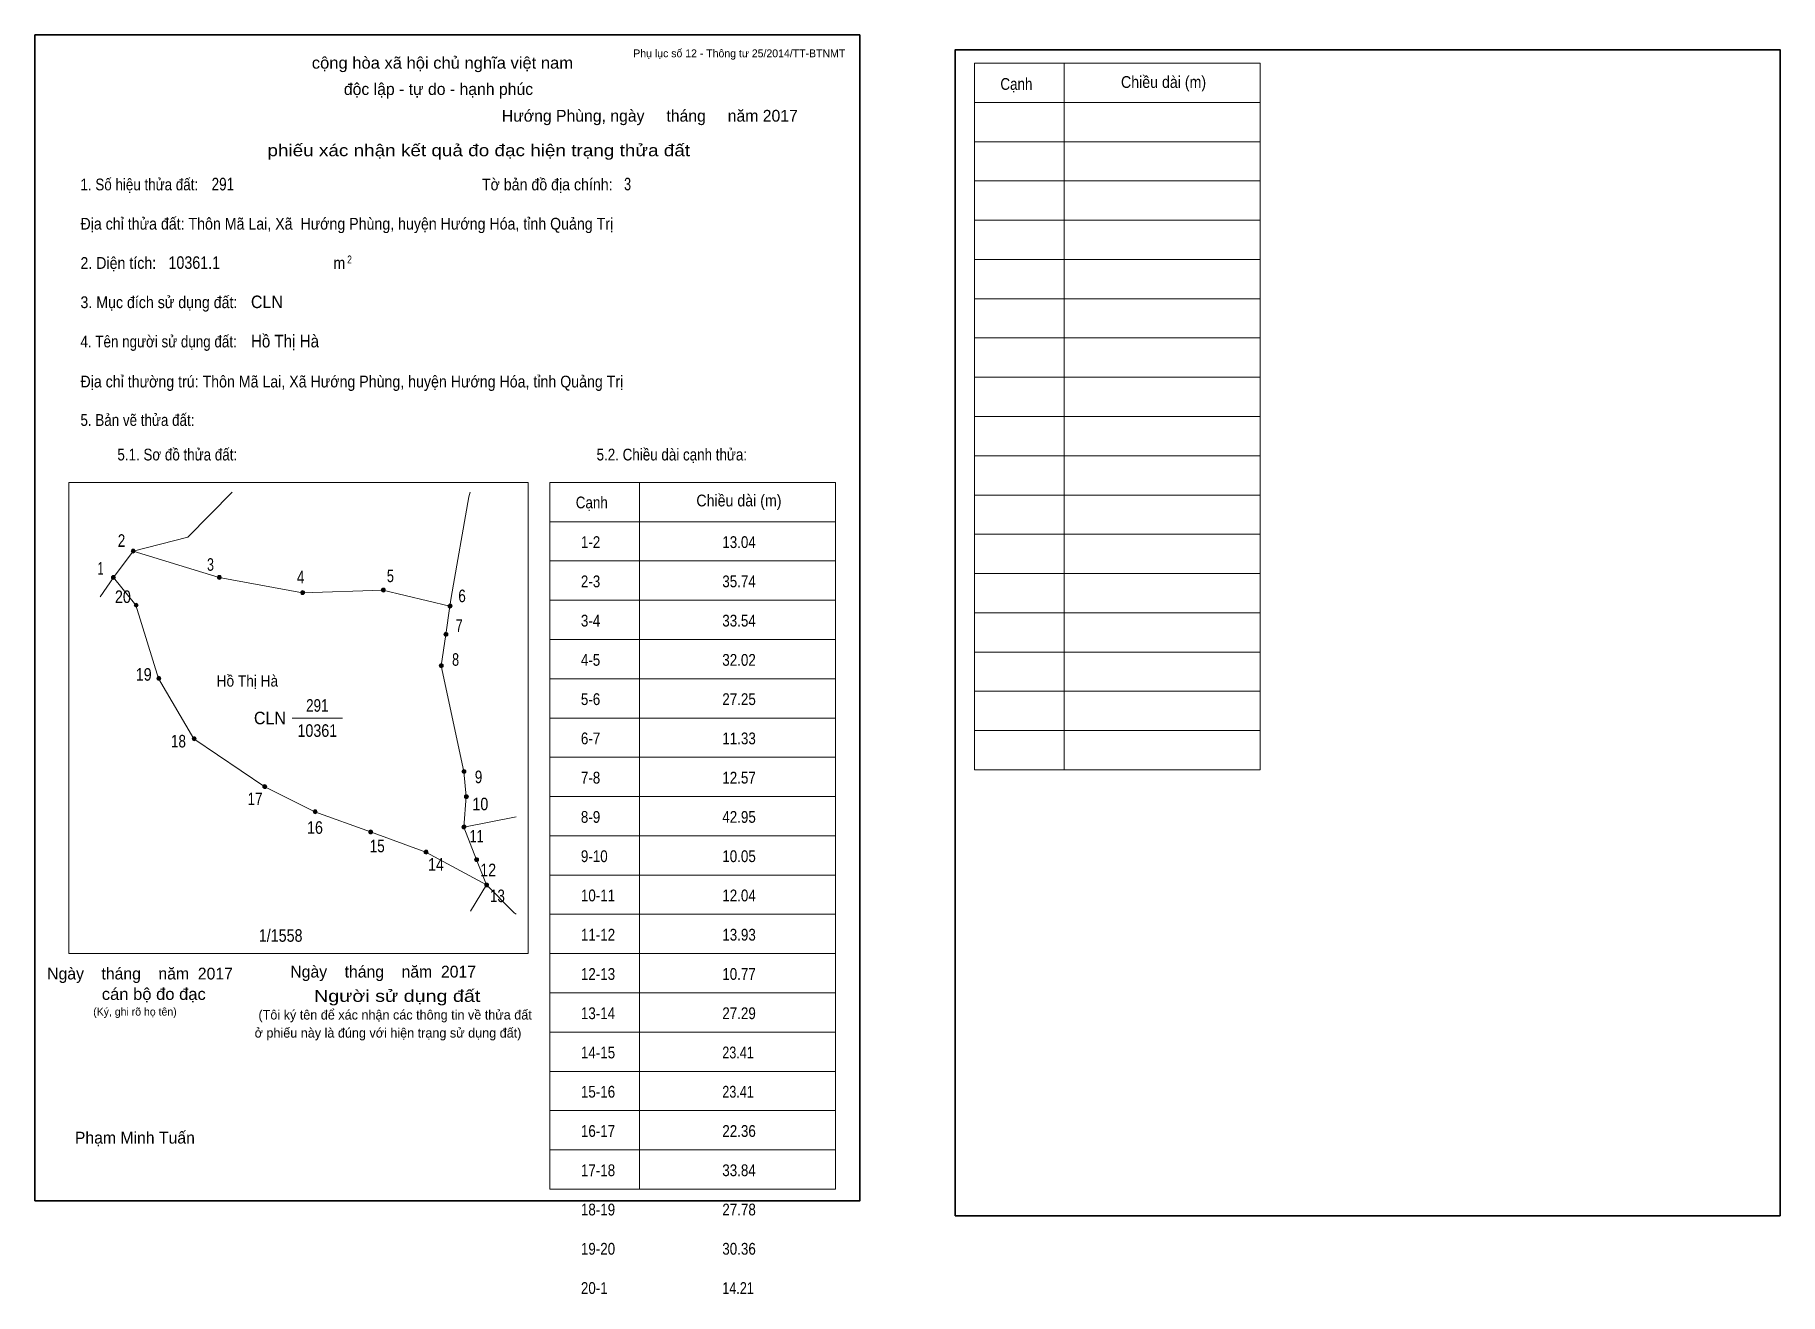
# Model space of a CAD drawing. Header units: centimetres. Extents: x 0 to 44.4, y -2.4 to 29.7.
import ezdxf
from ezdxf.enums import TextEntityAlignment as Align

# ---------------------------------------------------------------- set-up
doc = ezdxf.new("R2010")
doc.units = ezdxf.units.CM
doc.header["$LTSCALE"] = 0.12
for name, color, linetype in [('2', 7, 'Continuous'), ('30', 7, 'Continuous'), ('34', 7, 'Continuous')]:
    doc.layers.add(name, color=color, linetype=linetype)
for name, color, linetype, lineweight in [('32', 7, 'Continuous', 13), ('33', 7, 'Continuous', 13), ('6', 7, 'Continuous', 13), ('63', 7, 'Continuous', 13)]:
    doc.layers.add(name, color=color, linetype=linetype, lineweight=lineweight)

msp = doc.modelspace()

# ---------------------------------------------------------------- hatches: boundary and pattern name
at = {"layer": '32'}
for points in [[(2.552, 16.5506, 1), (2.452, 16.5506, 1)], [(2.05, 15.8805, 1), (1.95, 15.8805, 1)], [(4.7459, 15.8805, 1), (4.6459, 15.8805, 1)], [(8.9182, 15.5595, 1), (8.8182, 15.5595, 1)], [(2.6277, 15.1744, 1), (2.5277, 15.1744, 1)], [(6.8642, 15.4953, 1), (6.7642, 15.4953, 1)], [(10.6193, 15.1513, 1), (10.5193, 15.1513, 1)], [(10.5127, 14.4317, 1), (10.4127, 14.4317, 1)], [(3.2054, 13.3129, 1), (3.1054, 13.3129, 1)], [(10.3946, 13.6339, 1), (10.2946, 13.6339, 1)], [(4.1041, 11.7724, 1), (4.0041, 11.7724, 1)], [(10.9723, 10.9379, 1), (10.8723, 10.9379, 1)], [(5.9014, 10.5528, 1), (5.8014, 10.5528, 1)], [(11.0365, 10.296, 1), (10.9365, 10.296, 1)], [(7.1851, 9.9109, 1), (7.0851, 9.9109, 1)], [(8.5973, 9.3974, 1), (8.4973, 9.3974, 1)], [(10.9723, 9.5257, 1), (10.8723, 9.5257, 1)], [(10.0095, 8.8839, 1), (9.9095, 8.8839, 1)], [(11.2932, 8.6913, 1), (11.1932, 8.6913, 1)], [(11.55, 8.0494, 1), (11.45, 8.0494, 1)]]:
    msp.add_hatch(color=256, dxfattribs=at).paths.add_polyline_path(points)

# ---------------------------------------------------------------- linework, layer by layer
for centre in [(2.502, 16.5506), (2, 15.8805), (4.6959, 15.8805), (8.8682, 15.5595), (2.5777, 15.1744), (6.8142, 15.4953), (10.5693, 15.1513), (10.4627, 14.4317), (3.1554, 13.3129), (10.3446, 13.6339), (4.0541, 11.7724), (10.9223, 10.9379), (5.8514, 10.5528), (10.9865, 10.296), (7.1351, 9.9109), (8.5473, 9.3974), (10.9223, 9.5257), (9.9595, 8.8839), (11.2432, 8.6913), (11.5, 8.0494)]:
    msp.add_circle(centre, 0.05, dxfattribs=at)
at = {"layer": '33'}
msp.add_line((6.55, 12.3), (7.83, 12.3), dxfattribs=at)
at = {"layer": '6'}
for p, q in [((12.25, 9.78), (10.92, 9.52)), ((11.5, 8.05), (11.09, 7.38))]:
    msp.add_line(p, q, dxfattribs=at)
for points in [[(2.5, 16.55), (3.89, 16.91), (5.02, 18.05)], [(11.08, 18.05), (11.05, 17.93), (10.6, 15.37), (10.56, 15.15)], [(2.5, 16.55), (2, 15.88), (1.66, 15.39)], [(10.56, 15.15), (8.86, 15.56), (6.81, 15.49), (4.69, 15.88), (2.5, 16.55)], [(2, 15.88), (2.57, 15.17), (3.15, 13.31), (4.05, 11.77), (5.85, 10.55), (7.13, 9.91), (8.54, 9.4), (9.95, 8.88), (11.5, 8.05)], [(10.56, 15.15), (10.46, 14.43), (10.34, 13.63), (10.92, 10.94), (10.98, 10.3), (10.92, 9.52)], [(11.5, 8.05), (11.24, 8.69), (10.92, 9.52)], [(11.5, 8.05), (12.2, 7.34), (12.25, 7.3)]]:
    msp.add_lwpolyline(points, dxfattribs=at)
at = {"layer": '63'}
for p, q in [((23.92, 28.98), (31.19, 28.98)), ((23.92, 10.98), (23.92, 28.98)), ((26.2, 10.98), (26.2, 28.98)), ((31.19, 10.98), (31.19, 28.98)), ((23.92, 27.98), (31.19, 27.98)), ((23.92, 26.98), (31.19, 26.98)), ((23.92, 25.98), (31.19, 25.98)), ((23.92, 24.98), (31.19, 24.98)), ((23.92, 23.98), (31.19, 23.98)), ((23.92, 22.98), (31.19, 22.98)), ((23.92, 21.98), (31.19, 21.98)), ((23.92, 20.98), (31.19, 20.98)), ((23.92, 19.98), (31.19, 19.98)), ((23.92, 18.98), (31.19, 18.98)), ((0.86, 18.3), (12.56, 18.3)), ((0.86, 6.3), (0.86, 18.3)), ((12.56, 6.3), (12.56, 18.3)), ((13.11, 18.3), (20.38, 18.3)), ((13.11, 0.3), (13.11, 18.3)), ((15.39, 0.3), (15.39, 18.3)), ((20.38, 0.3), (20.38, 18.3)), ((23.92, 17.98), (31.19, 17.98)), ((13.11, 17.3), (20.38, 17.3)), ((23.92, 16.98), (31.19, 16.98)), ((13.11, 16.3), (20.38, 16.3)), ((23.92, 15.98), (31.19, 15.98)), ((13.11, 15.3), (20.38, 15.3)), ((23.92, 14.98), (31.19, 14.98)), ((13.11, 14.3), (20.38, 14.3)), ((23.92, 13.98), (31.19, 13.98)), ((13.11, 13.3), (20.38, 13.3)), ((23.92, 12.98), (31.19, 12.98)), ((13.11, 12.3), (20.38, 12.3)), ((23.92, 11.98), (31.19, 11.98)), ((13.11, 11.3), (20.38, 11.3)), ((23.92, 10.98), (31.19, 10.98)), ((13.11, 10.3), (20.38, 10.3)), ((13.11, 9.3), (20.38, 9.3)), ((13.11, 8.3), (20.38, 8.3)), ((13.11, 7.3), (20.38, 7.3)), ((0.86, 6.3), (12.56, 6.3)), ((13.11, 6.3), (20.38, 6.3)), ((13.11, 5.3), (20.38, 5.3)), ((13.11, 4.3), (20.38, 4.3)), ((13.11, 3.3), (20.38, 3.3)), ((13.11, 2.3), (20.38, 2.3)), ((13.11, 1.3), (20.38, 1.3)), ((13.11, 0.3), (20.38, 0.3))]:
    msp.add_line(p, q, dxfattribs=at)
at = {"layer": '63', "lineweight": 35}
for points in [[(0, 0), (0, 29.7), (21, 29.7), (21, 0)], [(23.43, -0.38), (23.43, 29.32), (44.43, 29.32), (44.43, -0.38)]]:
    msp.add_lwpolyline(points, close=True, dxfattribs=at)

# ---------------------------------------------------------------- texts
at = {"layer": '2', "width": 0.9}
msp.add_text('Hồ Thị Hà', height=0.2888, dxfattribs=at).set_placement((5.41, 13.1), align=Align.CENTER)
at = {"layer": '30'}
for s, height, width, p in [('1-2', 0.3, 0.85, (13.9, 16.63)), ('13.04', 0.3, 0.85, (17.5, 16.63)), ('2-3', 0.3, 0.85, (13.9, 15.63)), ('35.74', 0.3, 0.85, (17.5, 15.63)), ('3-4', 0.3, 0.85, (13.9, 14.63)), ('33.54', 0.3, 0.85, (17.5, 14.63)), ('4-5', 0.3, 0.85, (13.9, 13.63)), ('32.02', 0.3, 0.85, (17.5, 13.63)), ('5-6', 0.3, 0.85, (13.9, 12.63)), ('27.25', 0.3, 0.85, (17.5, 12.63)), ('6-7', 0.3, 0.85, (13.9, 11.63)), ('11.33', 0.3, 0.85, (17.5, 11.63)), ('7-8', 0.3, 0.85, (13.9, 10.63)), ('12.57', 0.3, 0.85, (17.5, 10.63)), ('8-9', 0.3, 0.85, (13.9, 9.63)), ('42.95', 0.3, 0.85, (17.5, 9.63)), ('9-10', 0.3, 0.85, (13.9, 8.63)), ('10.05', 0.3, 0.85, (17.5, 8.63)), ('10-11', 0.3, 0.85, (13.9, 7.63)), ('12.04', 0.3, 0.85, (17.5, 7.63)), ('1/1558', 0.32, 0.85, (5.7, 6.6)), ('11-12', 0.3, 0.85, (13.9, 6.63)), ('13.93', 0.3, 0.85, (17.5, 6.63)), ('12-13', 0.3, 0.85, (13.9, 5.63)), ('10.77', 0.3, 0.85, (17.5, 5.63)), ('13-14', 0.3, 0.85, (13.9, 4.63)), ('27.29', 0.3, 0.85, (17.5, 4.63)), ('14-15', 0.3, 0.85, (13.9, 3.63)), ('23.41', 0.3, 0.8, (17.5, 3.63)), ('15-16', 0.3, 0.85, (13.9, 2.63)), ('23.41', 0.3, 0.8, (17.5, 2.63)), ('16-17', 0.3, 0.85, (13.9, 1.63)), ('22.36', 0.3, 0.85, (17.5, 1.63)), ('17-18', 0.3, 0.85, (13.9, 0.63)), ('33.84', 0.3, 0.85, (17.5, 0.63)), ('18-19', 0.3, 0.85, (13.9, -0.37)), ('27.78', 0.3, 0.85, (17.5, -0.37)), ('19-20', 0.3, 0.85, (13.9, -1.37)), ('30.36', 0.3, 0.85, (17.5, -1.37)), ('20-1', 0.3, 0.85, (13.9, -2.37)), ('14.21', 0.3, 0.8, (17.5, -2.37))]:
    msp.add_text(s, height=height, dxfattribs=dict(at, width=width)).set_placement(p)
at = {"layer": '32'}
for s, width, p in [('2', 0.8, (2.205, 16.66)), ('1', 0.65, (1.67, 15.95)), ('3', 0.75, (4.47, 16.05)), ('4', 0.8, (6.765, 15.73)), ('5', 0.75, (9.05, 15.76)), ('20', 0.85, (2.24, 15.23)), ('6', 0.8, (10.875, 15.25)), ('7', 0.75, (10.8, 14.49)), ('8', 0.75, (10.71, 13.63)), ('19', 0.85, (2.77, 13.25)), ('18', 0.8, (3.655, 11.55)), ('9', 0.8, (11.295, 10.64)), ('17', 0.8, (5.605, 10.08)), ('10', 0.85, (11.34, 9.95)), ('16', 0.85, (7.13, 9.35)), ('11', 0.75, (11.245, 9.13)), ('15', 0.8, (8.715, 8.88)), ('14', 0.85, (10.21, 8.41)), ('12', 0.85, (11.54, 8.27)), ('13', 0.8, (11.775, 7.61))]:
    msp.add_text(s, height=0.32, dxfattribs=dict(at, width=width)).set_placement(p, align=Align.CENTER)
at = {"layer": '33', "width": 0.95}
msp.add_text('CLN', height=0.32, dxfattribs=at).set_placement((6.39, 12.14), align=Align.RIGHT)
at = {"layer": '33'}
for s, width, p in [('291', 0.8, (7.19, 12.46)), ('10361', 0.85, (7.19, 11.82))]:
    msp.add_text(s, height=0.32, dxfattribs=dict(at, width=width)).set_placement(p, align=Align.CENTER)
at = {"layer": '34'}
for s, width, p in [('291', 0.8, (4.5, 25.74)), ('3', 0.75, (15, 25.74)), ('10361.1', 0.85, (3.4, 23.74)), ('CLN', 0.95, (5.5, 22.74)), ('Hồ Thị Hà', 0.9, (5.5, 21.74))]:
    msp.add_text(s, height=0.32, dxfattribs=dict(at, width=width)).set_placement(p)
at = {"layer": '63'}
for s, height, p in [('Phụ lục số 12 - Thông tư 25/2014/TT-BTNMT', 0.2, (20.63, 29.13)), ('Ngày    tháng    năm  2017', 0.3, (5.04, 5.64)), ('Ngày    tháng    năm  2017', 0.3, (11.23, 5.69)), ('(Ký, ghi rõ họ tên)', 0.2, (3.61, 4.72))]:
    msp.add_text(s, height=height, dxfattribs=at).set_placement(p, align=Align.RIGHT)
at = {"layer": '63', "width": 1.05}
msp.add_text('cộng hòa xã hội chủ nghĩa việt nam', height=0.3, dxfattribs=at).set_placement((10.375, 28.84), align=Align.CENTER)
at = {"layer": '63'}
for s, height, p in [('độc lập - tự do - hạnh phúc', 0.3, (10.275, 28.17)), ('Hướng Phùng, ngày     tháng     năm 2017', 0.3, (15.655, 27.49)), ('(Tôi ký tên để xác nhận các thông tin về thửa đất ', 0.24, (9.215, 4.62)), ('ở phiếu này là đúng với hiện trạng sử dụng đất)', 0.24, (8.99, 4.16)), ('Phạm Minh Tuấn', 0.3, (2.545, 1.46))]:
    msp.add_text(s, height=height, dxfattribs=at).set_placement(p, align=Align.CENTER)
for s, height, width, p in [('Cạnh', 0.3, 0.85, (24.58, 28.3)), ('Chiều dài (m)', 0.3, 0.9, (27.65, 28.35)), ('1. Số hiệu thửa đất:', 0.3, 0.85, (1.16, 25.74)), ('Tờ bản đồ địa chính:', 0.3, 0.9, (11.38, 25.74)), ('Địa chỉ thửa đất: Thôn Mã Lai, Xã  Hướng Phùng, huyện Hướng Hóa, tỉnh Quảng Trị', 0.3, 0.9, (1.16, 24.74)), ('2. Diện tích:', 0.3, 0.9, (1.16, 23.74)), ('2', 0.2, 0.8, (7.95, 23.88)), ('m', 0.3, 0.9, (7.6, 23.74)), ('3. Mục đích sử dụng đất:', 0.3, 0.9, (1.16, 22.74)), ('4. Tên người sử dụng đất:', 0.3, 0.85, (1.16, 21.74)), ('Địa chỉ thường trú: Thôn Mã Lai, Xã Hướng Phùng, huyện Hướng Hóa, tỉnh Quảng Trị', 0.3, 0.9, (1.16, 20.72)), ('5. Bản vẽ thửa đất:', 0.3, 0.85, (1.16, 19.74)), ('5.1. Sơ đồ thửa đất:', 0.3, 0.85, (2.1, 18.86)), ('5.2. Chiều dài cạnh thửa:', 0.3, 0.85, (14.3, 18.86)), ('Cạnh', 0.3, 0.85, (13.77, 17.64)), ('Chiều dài (m)', 0.3, 0.9, (16.84, 17.69))]:
    msp.add_text(s, height=height, dxfattribs=dict(at, width=width)).set_placement(p)
for s, width, p in [('phiếu xác nhận kết quả đo đạc hiện trạng thửa đất', 1.2, (16.68, 26.61)), ('cán bộ đo đạc', 1.05, (4.35, 5.12)), ('Người sử dụng đất', 1.25, (11.34, 5.07))]:
    msp.add_text(s, height=0.3, dxfattribs=dict(at, width=width)).set_placement(p, align=Align.RIGHT)

doc.saveas('drawing.dxf')
